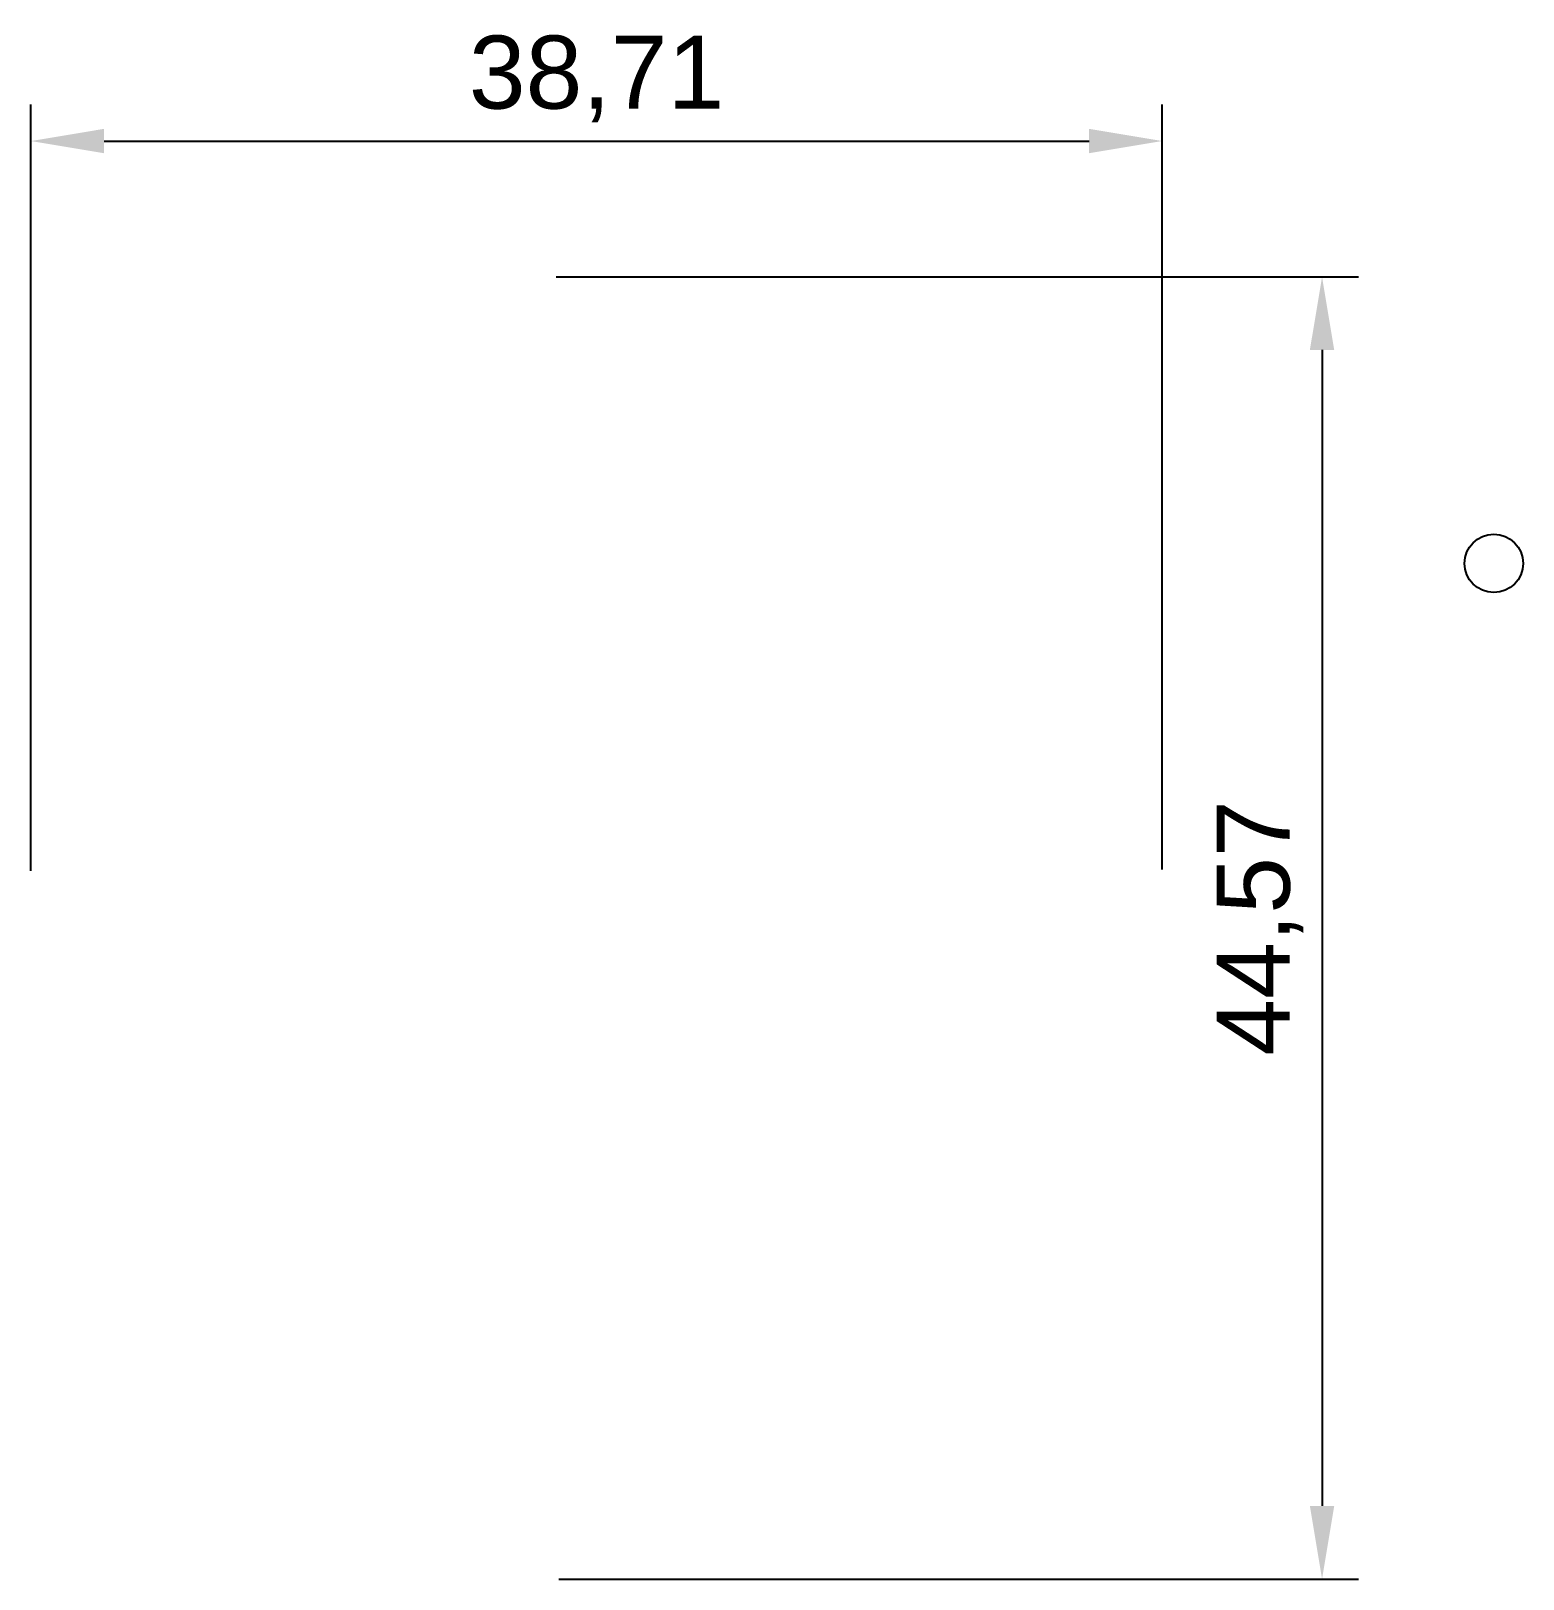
# Model space of a CAD drawing. Header units: millimetres. Extents: x -18.6 to 32.4, y -13.3 to 39.7.
import ezdxf

# ---------------------------------------------------------------- set-up
doc = ezdxf.new("R2010")
doc.units = ezdxf.units.MM
doc.styles.get("Standard").update_dxf_attribs({"font": 'arial.ttf'})
doc.dimstyles.new('ISO-25', dxfattribs={"dimtxt": 2.5, "dimasz": 2.5, "dimexe": 1.25, "dimexo": 0.625, "dimtad": 1, "dimtxsty": 'Standard', "dimcen": 2.5, "dimadec": 0, "dimazin": 0, "dimtfac": 1, "dimtmove": 0, "dimatfit": 3, "dimfxl": 1, "dimarcsym": 0})

# ---------------------------------------------------------------- blocks, each defined once
blk = doc.blocks.new('*D2')
at = {"color": 0, "lineweight": -2, "transparency": 16777216}
for p, q in [((-18.644, 10.926), (-18.644, 37.157)), ((20.066, 10.968), (20.066, 37.157)), ((-16.144, 35.907), (17.566, 35.907))]:
    blk.add_line(p, q, dxfattribs=at)
at = {"color": 0, "transparency": 16777216}
for points in [[(-16.144, 36.324), (-16.144, 35.49), (-18.644, 35.907)], [(17.566, 36.324), (17.566, 35.49), (20.066, 35.907)]]:
    blk.add_solid(points, dxfattribs=at)
at = {"layer": 'Defpoints', "color": 0, "transparency": 16777216}
for p in [(20.066, 35.907), (-18.644, 10.301), (20.066, 10.343)]:
    blk.add_point(p, dxfattribs=at)
at = {"color": 0, "transparency": 16777216, "insert": (0.711, 38.034), "char_height": 2.5, "attachment_point": 5}
blk.add_mtext('38,71', dxfattribs=at)
blk = doc.blocks.new('*D3')
at = {"color": 0, "lineweight": -2, "transparency": 16777216}
for p, q in [((-0.673, 31.257), (26.791, 31.257)), ((25.541, 28.757), (25.541, -10.816)), ((-0.579, -13.316), (26.791, -13.316))]:
    blk.add_line(p, q, dxfattribs=at)
at = {"color": 0, "transparency": 16777216}
for points in [[(25.124, 28.757), (25.957, 28.757), (25.541, 31.257)], [(25.124, -10.816), (25.957, -10.816), (25.541, -13.316)]]:
    blk.add_solid(points, dxfattribs=at)
at = {"layer": 'Defpoints', "color": 0, "transparency": 16777216}
for p in [(-1.298, 31.257), (-1.204, -13.316), (25.541, -13.316)]:
    blk.add_point(p, dxfattribs=at)
at = {"color": 0, "transparency": 16777216, "insert": (23.418, 8.97), "char_height": 2.5, "attachment_point": 5, "rotation": 90}
blk.add_mtext('44,57', dxfattribs=at)

msp = doc.modelspace()

# ---------------------------------------------------------------- linework, layer by layer
msp.add_circle((31.419, 21.451), 1)

# ---------------------------------------------------------------- dimensions: what is measured, and where the dimension line sits
dim = msp.add_linear_dim(base=(20.066, 35.907), p1=(-18.644, 10.301), p2=(20.066, 10.343), dimstyle='ISO-25')
dim.commit()
dim.dimension.update_dxf_attribs({"geometry": '*D2', "text_midpoint": (0.711, 35.907), "dimtype": 160})
dim = msp.add_linear_dim(base=(25.541, -13.316), p1=(-1.298, 31.257), p2=(-1.204, -13.316), angle=90, dimstyle='ISO-25')
dim.commit()
dim.dimension.update_dxf_attribs({"geometry": '*D3', "text_midpoint": (23.418, 8.97)})

doc.saveas('drawing.dxf')
